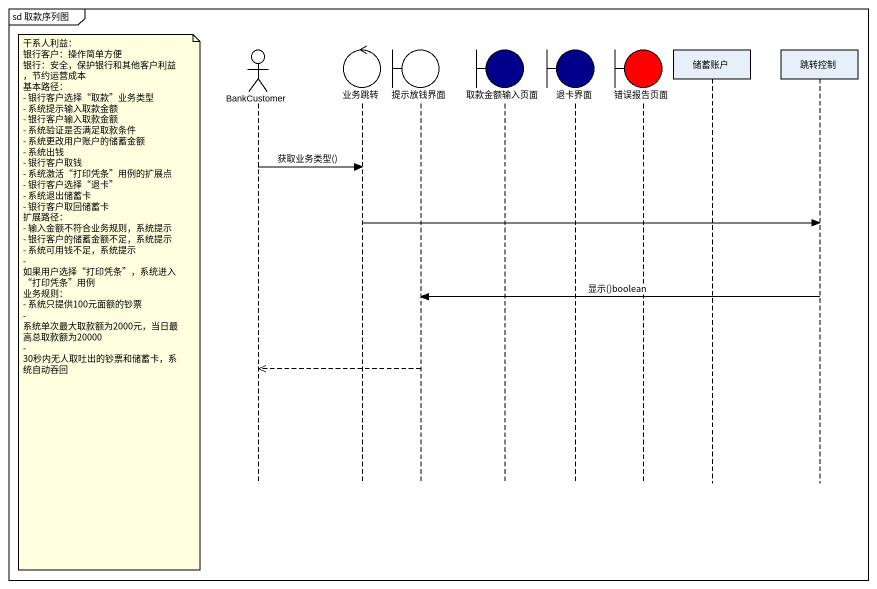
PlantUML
@startuml
mainframe sd 取款序列图
hide footbox
actor BankCustomer
control 业务跳转
boundary 提示放钱界面
boundary 取款金额输入页面 #00008B
boundary 退卡界面 #00008B
boundary 错误报告页面 #FF0000
participant 储蓄账户
participant 跳转控制

BankCustomer -> 业务跳转 : 获取业务类型()
业务跳转 -> 跳转控制
跳转控制 -> 提示放钱界面 : 显示()boolean
note left of BankCustomer
  干系人利益：
  银行客户：操作简单方便
  银行：安全，保护银行和其他客户利益 ，节约运营成本
  基本路径：
  - 银行客户选择“取款”业务类型
  - 系统提示输入取款金额
  - 银行客户输入取款金额
  - 系统验证是否满足取款条件
  - 系统更改用户账户的储蓄金额
  - 系统出钱
  - 银行客户取钱
  - 系统激活“打印凭条”用例的扩展点
  - 银行客户选择“退卡”
  - 系统退出储蓄卡
  - 银行客户取回储蓄卡
  扩展路径：
  - 输入金额不符合业务规则，系统提示
  - 银行客户的储蓄金额不足，系统提示
  - 系统可用钱不足，系统提示
  - 如果用户选择“打印凭条”，系统进入“打印凭条”用例
  业务规则：
  - 系统只提供100元面额的钞票
  - 系统单次最大取款额为2000元，当日最高总取款额为20000
  - 30秒内无人取吐出的钞票和储蓄卡，系统自动吞回
end note
提示放钱界面 -->> BankCustomer
@enduml
